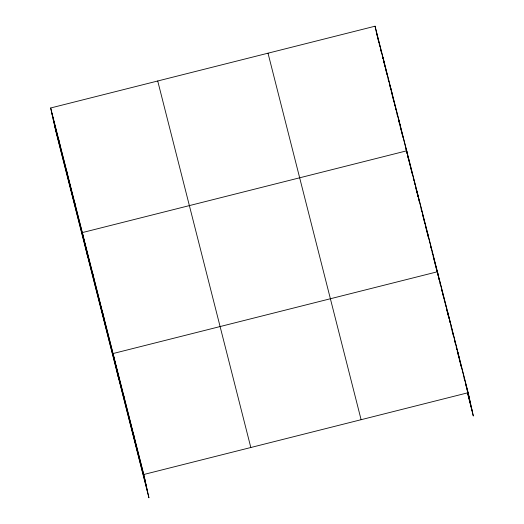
<?xml version="1.0" encoding="UTF-8"?>
<svg xmlns="http://www.w3.org/2000/svg" width="524" height="524" viewBox="0 0 524 524"><rect width="100%" height="100%" fill="white"/><g stroke="black" fill="none" stroke-linecap="round" stroke-linejoin="round"><path stroke-width="0.79" d="M50.677 107.977L143.773 474.495L148.94 497.8L55.839 131.288L50.677 107.977L375.06 26.2L468.161 392.712L473.323 416.023L467.5 393.098M143.773 474.495L468.161 392.712M376.278 31.695L384.19 62.847L382.979 57.352M384.393 63.627L392.109 93.999L390.891 88.51M392.306 94.778L407.738 155.53L406.716 150.814L82.327 232.591L87.495 255.902M438.857 278.048L448.695 316.784M459.338 358.685L469.38 398.207M377.581 37.571L378.767 42.248M379.166 43.8L379.762 46.138M380.751 50.035L381.341 52.367M382.33 56.265L382.926 58.603M383.915 62.494L385.101 67.17M385.494 68.723L387.079 74.958M388.068 78.849L388.664 81.187M389.653 85.078L390.242 87.416M391.231 91.314L392.424 95.984M392.817 97.543L394.002 102.213M394.402 103.772L394.991 106.11M395.391 107.669L395.98 110.001M396.969 113.898L397.565 116.236M398.554 120.127L399.74 124.804M400.133 126.363L401.325 131.033M401.718 132.592L402.904 137.262M405.871 148.947L407.063 153.617M407.456 155.176L408.641 159.853M409.434 162.977L410.24 166.141M410.639 167.719L412.25 174.047M413.253 177.996L413.855 180.367M414.255 181.952L414.857 184.324M415.86 188.273L416.462 190.644M416.868 192.229L418.073 196.972M418.473 198.55L419.279 201.714M421.08 208.827L421.682 211.198M422.691 215.154L423.294 217.526M423.693 219.104L424.899 223.846M425.298 225.431L427.505 234.123M427.911 235.702L428.514 238.079M430.518 245.979L431.121 248.356M432.13 252.306L432.732 254.677M433.132 256.256L434.337 261.004M434.737 262.583L436.944 271.281M437.35 272.86L437.953 275.231M438.352 276.81L438.955 279.181M439.957 283.137L440.56 285.508M441.562 289.458L442.164 291.829M442.57 293.414L443.776 298.156M444.175 299.735L444.778 302.106M445.177 303.691L445.78 306.062M446.782 310.012L447.385 312.383M447.791 313.968L448.996 318.71M449.396 320.288L449.998 322.66M451 326.616L451.603 328.987M452.002 330.565L453.208 335.308M454.616 340.842L455.218 343.213M456.221 347.17L456.823 349.541M457.229 351.119L458.428 355.861M458.834 357.447L461.244 366.931M464.054 378.001L464.657 380.372M465.659 384.321L466.262 386.692M466.661 388.277L470.676 404.089M467.605 392.751L472.019 410.141M268.013 53.186L361.108 419.704M157.724 80.991L250.819 447.509M51.889 113.472L144.991 479.984M53.193 119.348L146.294 485.866M54.535 125.406L147.637 491.925M457.917 352.397L459.135 357.892L447.679 312.081M438.817 277.995L439.629 281.67M427.198 231.451L428.416 236.94M416.953 191.129L418.172 196.624M409.237 162.185L407.934 156.309L438.654 277.255L437.435 271.766L113.046 353.543L118.214 376.848M398.803 119.662L400.022 125.151M375.06 26.2L377.26 36.104M133.528 434.18L134.747 439.669M123.291 393.858L124.509 399.354M102.809 313.228L104.027 318.723M92.565 272.912L93.783 278.401M74.415 201.439L75.633 206.934M66.502 170.287L67.72 175.782M58.59 139.135L59.808 144.624"/></g></svg>
